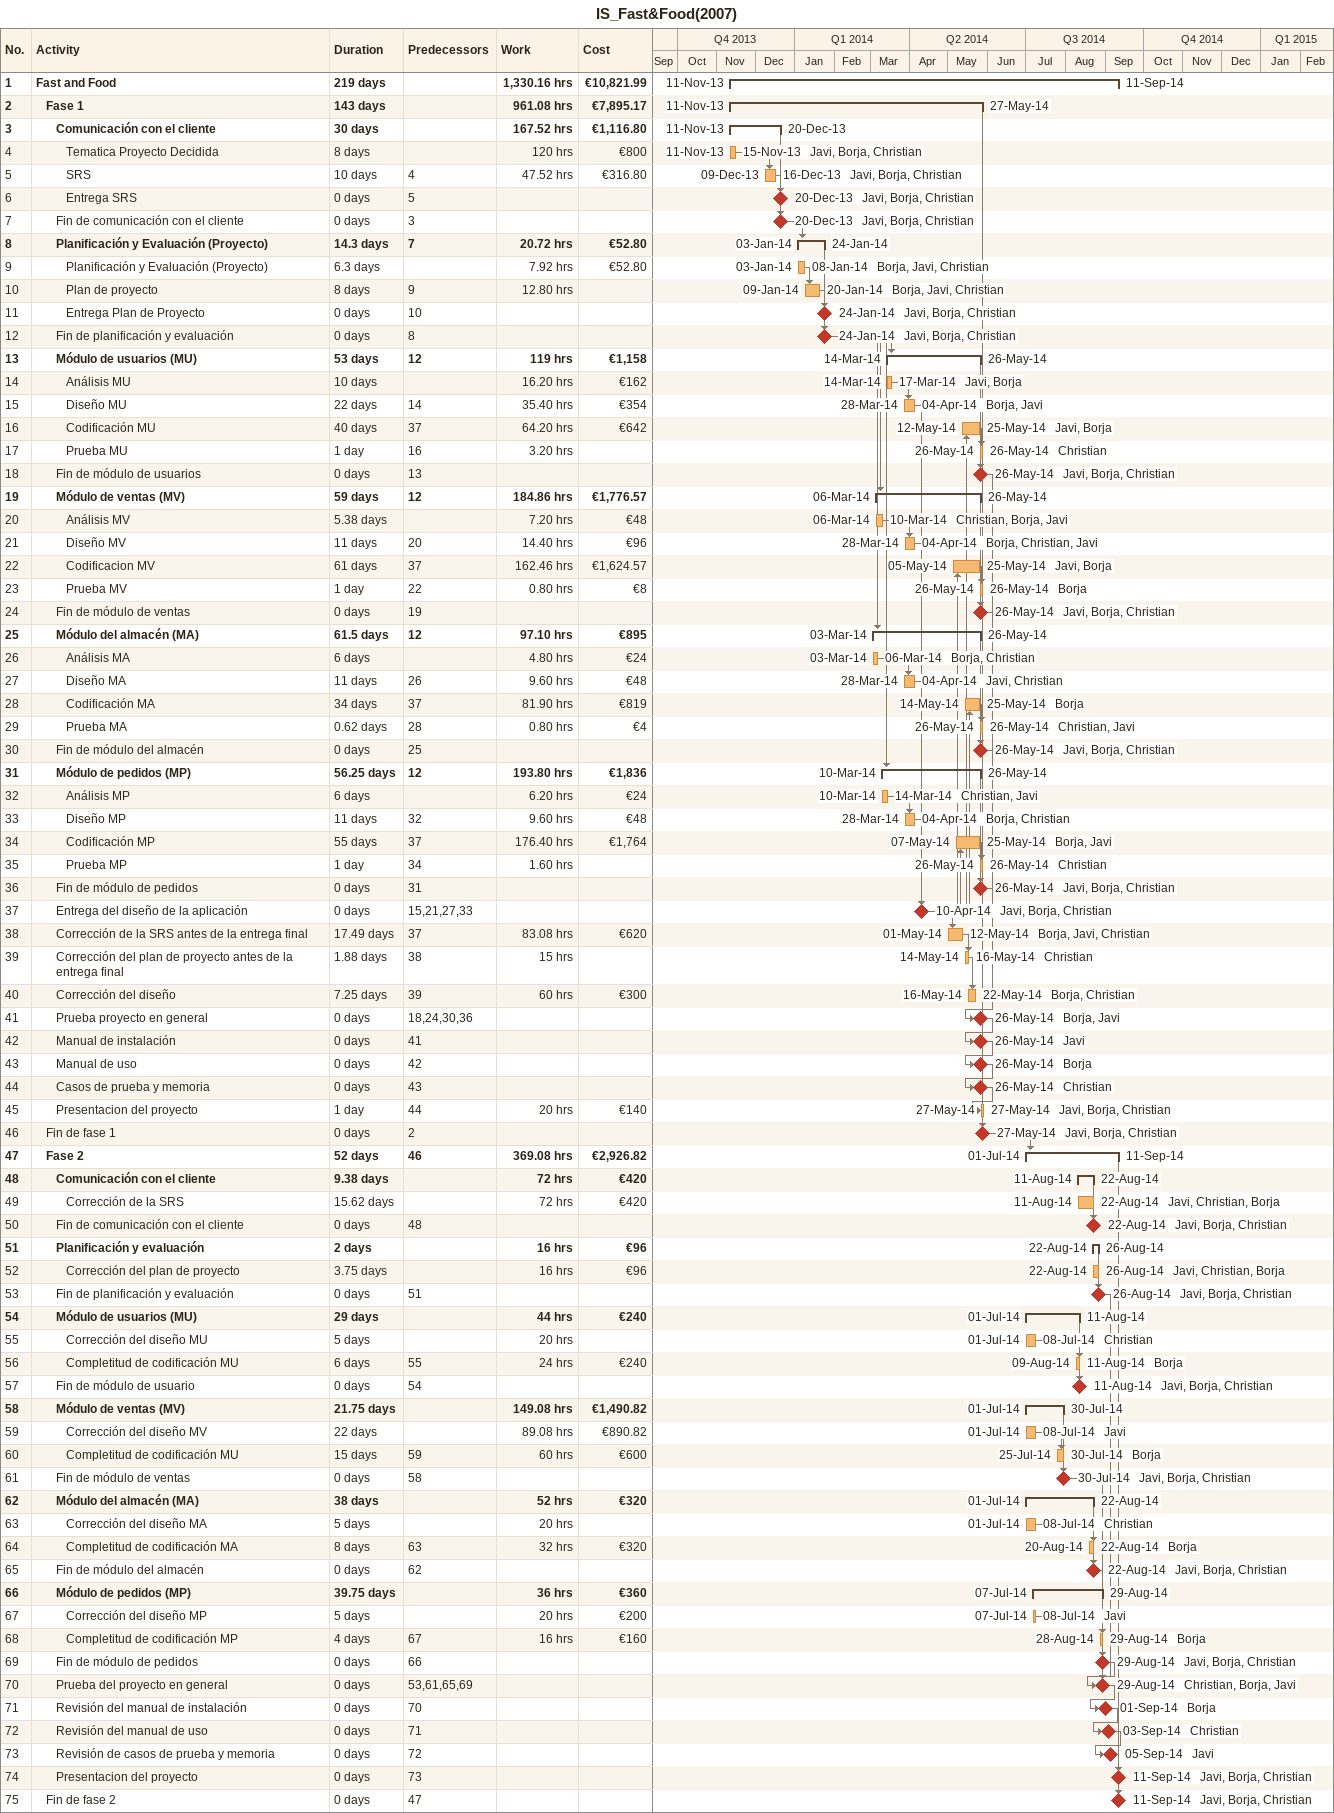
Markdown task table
IS_Fast&Food(2007)

| ID | Level | Task | Duration | Start | Finish | Predecessors | Resources | Work (h) | Cost (€) |
|---|---|---|---|---|---|---|---|---|---|
| 1 | 1 | **Fast and Food** | 219d | 2013-11-11 | 2014-09-11 |  |  | 1330.16 | 10821.99 |
| 2 | 2 | **Fase 1** | 143d | 2013-11-11 | 2014-05-27 |  |  | 961.08 | 7895.17 |
| 3 | 3 | **Comunicación con el cliente** | 30d | 2013-11-11 | 2013-12-20 |  |  | 167.52 | 1116.80 |
| 4 | 4 | Tematica Proyecto Decidida | 8d | 2013-11-11 | 2013-11-15 |  | Javi, Borja, Christian | 120 | 800 |
| 5 | 4 | SRS | 10d | 2013-12-09 | 2013-12-16 | 4 | Javi, Borja, Christian | 47.52 | 316.80 |
| 6 | 4 | Entrega SRS | 0d | 2013-12-20 | 2013-12-20 | 5 | Javi, Borja, Christian |  |  |
| 7 | 3 | Fin de comunicación con el cliente | 0d | 2013-12-20 | 2013-12-20 | 3 | Javi, Borja, Christian |  |  |
| 8 | 3 | **Planificación y Evaluación (Proyecto)** | 14.3d | 2014-01-03 | 2014-01-24 | 7 |  | 20.72 | 52.80 |
| 9 | 4 | Planificación y Evaluación (Proyecto) | 6.3d | 2014-01-03 | 2014-01-08 |  | Borja, Javi, Christian | 7.92 | 52.80 |
| 10 | 4 | Plan de proyecto | 8d | 2014-01-09 | 2014-01-20 | 9 | Borja, Javi, Christian | 12.80 |  |
| 11 | 4 | Entrega Plan de Proyecto | 0d | 2014-01-24 | 2014-01-24 | 10 | Javi, Borja, Christian |  |  |
| 12 | 3 | Fin de planificación y evaluación | 0d | 2014-01-24 | 2014-01-24 | 8 | Javi, Borja, Christian |  |  |
| 13 | 3 | **Módulo de usuarios (MU)** | 53d | 2014-03-14 | 2014-05-26 | 12 |  | 119 | 1158 |
| 14 | 4 | Análisis MU | 10d | 2014-03-14 | 2014-03-17 |  | Javi, Borja | 16.20 | 162 |
| 15 | 4 | Diseño MU | 22d | 2014-03-28 | 2014-04-04 | 14 | Borja, Javi | 35.40 | 354 |
| 16 | 4 | Codificación MU | 40d | 2014-05-12 | 2014-05-25 | 37 | Javi, Borja | 64.20 | 642 |
| 17 | 4 | Prueba MU | 1d | 2014-05-26 | 2014-05-26 | 16 | Christian | 3.20 |  |
| 18 | 3 | Fin de módulo de usuarios | 0d | 2014-05-26 | 2014-05-26 | 13 | Javi, Borja, Christian |  |  |
| 19 | 3 | **Módulo de ventas (MV)** | 59d | 2014-03-06 | 2014-05-26 | 12 |  | 184.86 | 1776.57 |
| 20 | 4 | Análisis MV | 5.38d | 2014-03-06 | 2014-03-10 |  | Christian, Borja, Javi | 7.20 | 48 |
| 21 | 4 | Diseño MV | 11d | 2014-03-28 | 2014-04-04 | 20 | Borja, Christian, Javi | 14.40 | 96 |
| 22 | 4 | Codificacion MV | 61d | 2014-05-05 | 2014-05-25 | 37 | Javi, Borja | 162.46 | 1624.57 |
| 23 | 4 | Prueba MV | 1d | 2014-05-26 | 2014-05-26 | 22 | Borja | 0.80 | 8 |
| 24 | 3 | Fin de módulo de ventas | 0d | 2014-05-26 | 2014-05-26 | 19 | Javi, Borja, Christian |  |  |
| 25 | 3 | **Módulo del almacén (MA)** | 61.5d | 2014-03-03 | 2014-05-26 | 12 |  | 97.10 | 895 |
| 26 | 4 | Análisis MA | 6d | 2014-03-03 | 2014-03-06 |  | Borja, Christian | 4.80 | 24 |
| 27 | 4 | Diseño MA | 11d | 2014-03-28 | 2014-04-04 | 26 | Javi, Christian | 9.60 | 48 |
| 28 | 4 | Codificación MA | 34d | 2014-05-14 | 2014-05-25 | 37 | Borja | 81.90 | 819 |
| 29 | 4 | Prueba MA | 0.62d | 2014-05-26 | 2014-05-26 | 28 | Christian, Javi | 0.80 | 4 |
| 30 | 3 | Fin de módulo del almacén | 0d | 2014-05-26 | 2014-05-26 | 25 | Javi, Borja, Christian |  |  |
| 31 | 3 | **Módulo de pedidos (MP)** | 56.25d | 2014-03-10 | 2014-05-26 | 12 |  | 193.80 | 1836 |
| 32 | 4 | Análisis MP | 6d | 2014-03-10 | 2014-03-14 |  | Christian, Javi | 6.20 | 24 |
| 33 | 4 | Diseño MP | 11d | 2014-03-28 | 2014-04-04 | 32 | Borja, Christian | 9.60 | 48 |
| 34 | 4 | Codificación MP | 55d | 2014-05-07 | 2014-05-25 | 37 | Borja, Javi | 176.40 | 1764 |
| 35 | 4 | Prueba MP | 1d | 2014-05-26 | 2014-05-26 | 34 | Christian | 1.60 |  |
| 36 | 3 | Fin de módulo de pedidos | 0d | 2014-05-26 | 2014-05-26 | 31 | Javi, Borja, Christian |  |  |
| 37 | 3 | Entrega del diseño de la aplicación | 0d | 2014-04-10 | 2014-04-10 | 15, 21, 27, 33 | Javi, Borja, Christian |  |  |
| 38 | 3 | Corrección de la SRS antes de la entrega final | 17.49d | 2014-05-01 | 2014-05-12 | 37 | Borja, Javi, Christian | 83.08 | 620 |
| 39 | 3 | Corrección del plan de proyecto antes de la entrega final | 1.88d | 2014-05-14 | 2014-05-16 | 38 | Christian | 15 |  |
| 40 | 3 | Corrección del diseño | 7.25d | 2014-05-16 | 2014-05-22 | 39 | Borja, Christian | 60 | 300 |
| 41 | 3 | Prueba proyecto en general | 0d | 2014-05-26 | 2014-05-26 | 18, 24, 30, 36 | Borja, Javi |  |  |
| 42 | 3 | Manual de instalación | 0d | 2014-05-26 | 2014-05-26 | 41 | Javi |  |  |
| 43 | 3 | Manual de uso | 0d | 2014-05-26 | 2014-05-26 | 42 | Borja |  |  |
| 44 | 3 | Casos de prueba y memoria | 0d | 2014-05-26 | 2014-05-26 | 43 | Christian |  |  |
| 45 | 3 | Presentacion del proyecto | 1d | 2014-05-27 | 2014-05-27 | 44 | Javi, Borja, Christian | 20 | 140 |
| 46 | 2 | Fin de fase 1 | 0d | 2014-05-27 | 2014-05-27 | 2 | Javi, Borja, Christian |  |  |
| 47 | 2 | **Fase 2** | 52d | 2014-07-01 | 2014-09-11 | 46 |  | 369.08 | 2926.82 |
| 48 | 3 | **Comunicación con el cliente** | 9.38d | 2014-08-11 | 2014-08-22 |  |  | 72 | 420 |
| 49 | 4 | Corrección de la SRS | 15.62d | 2014-08-11 | 2014-08-22 |  | Javi, Christian, Borja | 72 | 420 |
| 50 | 3 | Fin de comunicación con el cliente | 0d | 2014-08-22 | 2014-08-22 | 48 | Javi, Borja, Christian |  |  |
| 51 | 3 | **Planificación y evaluación** | 2d | 2014-08-22 | 2014-08-26 |  |  | 16 | 96 |
| 52 | 4 | Corrección del plan de proyecto | 3.75d | 2014-08-22 | 2014-08-26 |  | Javi, Christian, Borja | 16 | 96 |
| 53 | 3 | Fin de planificación y evaluación | 0d | 2014-08-26 | 2014-08-26 | 51 | Javi, Borja, Christian |  |  |
| 54 | 3 | **Módulo de usuarios (MU)** | 29d | 2014-07-01 | 2014-08-11 |  |  | 44 | 240 |
| 55 | 4 | Corrección del diseño MU | 5d | 2014-07-01 | 2014-07-08 |  | Christian | 20 |  |
| 56 | 4 | Completitud de codificación MU | 6d | 2014-08-09 | 2014-08-11 | 55 | Borja | 24 | 240 |
| 57 | 3 | Fin de módulo de usuario | 0d | 2014-08-11 | 2014-08-11 | 54 | Javi, Borja, Christian |  |  |
| 58 | 3 | **Módulo de ventas (MV)** | 21.75d | 2014-07-01 | 2014-07-30 |  |  | 149.08 | 1490.82 |
| 59 | 4 | Corrección del diseño MV | 22d | 2014-07-01 | 2014-07-08 |  | Javi | 89.08 | 890.82 |
| 60 | 4 | Completitud de codificación MU | 15d | 2014-07-25 | 2014-07-30 | 59 | Borja | 60 | 600 |
| 61 | 3 | Fin de módulo de ventas | 0d | 2014-07-30 | 2014-07-30 | 58 | Javi, Borja, Christian |  |  |
| 62 | 3 | **Módulo del almacén (MA)** | 38d | 2014-07-01 | 2014-08-22 |  |  | 52 | 320 |
| 63 | 4 | Corrección del diseño MA | 5d | 2014-07-01 | 2014-07-08 |  | Christian | 20 |  |
| 64 | 4 | Completitud de codificación MA | 8d | 2014-08-20 | 2014-08-22 | 63 | Borja | 32 | 320 |
| 65 | 3 | Fin de módulo del almacén | 0d | 2014-08-22 | 2014-08-22 | 62 | Javi, Borja, Christian |  |  |
| 66 | 3 | **Módulo de pedidos (MP)** | 39.75d | 2014-07-07 | 2014-08-29 |  |  | 36 | 360 |
| 67 | 4 | Corrección del diseño MP | 5d | 2014-07-07 | 2014-07-08 |  | Javi | 20 | 200 |
| 68 | 4 | Completitud de codificación MP | 4d | 2014-08-28 | 2014-08-29 | 67 | Borja | 16 | 160 |
| 69 | 3 | Fin de módulo de pedidos | 0d | 2014-08-29 | 2014-08-29 | 66 | Javi, Borja, Christian |  |  |
| 70 | 3 | Prueba del proyecto en general | 0d | 2014-08-29 | 2014-08-29 | 53, 61, 65, 69 | Christian, Borja, Javi |  |  |
| 71 | 3 | Revisión del manual de instalación | 0d | 2014-09-01 | 2014-09-01 | 70 | Borja |  |  |
| 72 | 3 | Revisión del manual de uso | 0d | 2014-09-03 | 2014-09-03 | 71 | Christian |  |  |
| 73 | 3 | Revisión de casos de prueba y memoria | 0d | 2014-09-05 | 2014-09-05 | 72 | Javi |  |  |
| 74 | 3 | Presentacion del proyecto | 0d | 2014-09-11 | 2014-09-11 | 73 | Javi, Borja, Christian |  |  |
| 75 | 2 | Fin de fase 2 | 0d | 2014-09-11 | 2014-09-11 | 47 | Javi, Borja, Christian |  |  |
